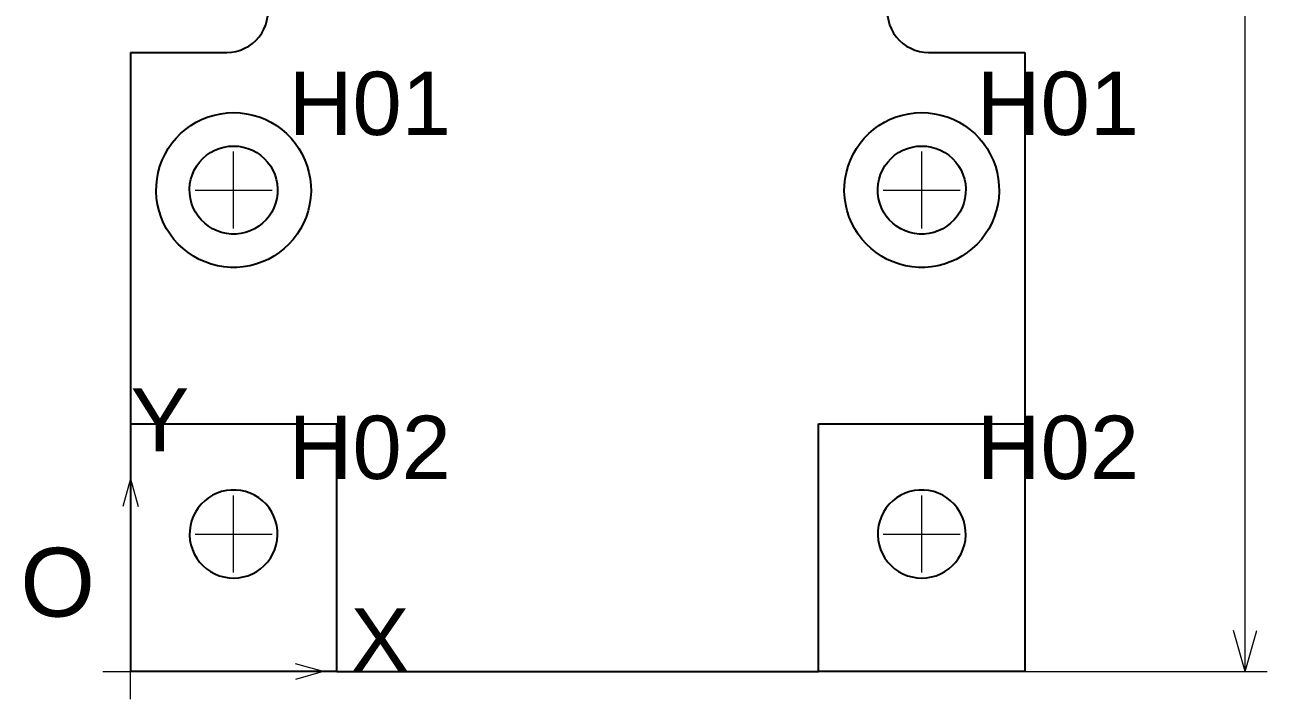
# Paper-space layout '01_三视图' of a CAD drawing. Header units: millimetres. Extents: x 8 to 451, y 8 to 289.
# Drawn here: x 140.92 to 186.05, y 66.62 to 91.13 of the extents above; entities that cross this region are included whole.
import ezdxf

# ---------------------------------------------------------------- set-up
doc = ezdxf.new("R2010")
doc.units = ezdxf.units.MM
doc.linetypes.add('WP_HIDDEN', pattern=[2.3, 1.5, -0.8])
for name, color, linetype, lineweight in [('ANNOTATIONS', 7, 'CONTINUOUS', 18), ('HIDDEN', 7, 'WP_HIDDEN', 13), ('VISIBLE', 7, 'CONTINUOUS', 25)]:
    doc.layers.add(name, color=color, linetype=linetype, lineweight=lineweight)
doc.styles.add('CJK', font='Arial Unicode.ttf')

psp = doc.layouts.new('01_三视图')

# ---------------------------------------------------------------- linework, layer by layer
at = {"layer": 'ANNOTATIONS'}
for p, q in [((185.25, 67.625), (185.25, 116.375)), ((148.5, 83.725), (148.5, 86.525)), ((173.5, 83.725), (173.5, 86.525)), ((147.1, 85.125), (149.9, 85.125)), ((172.1, 85.125), (174.9, 85.125)), ((144.75, 74.625), (144.47, 73.625)), ((144.75, 67.625), (144.75, 74.625)), ((144.75, 74.625), (145.03, 73.625)), ((148.5, 71.225), (148.5, 74.025)), ((173.5, 71.225), (173.5, 74.025)), ((147.1, 72.625), (149.9, 72.625)), ((172.1, 72.625), (174.9, 72.625)), ((185.25, 67.625), (184.83, 69.125)), ((185.25, 67.625), (185.67, 69.125)), ((144.75, 66.625), (144.75, 68.625)), ((151.75, 67.625), (150.75, 67.905)), ((143.75, 67.625), (145.75, 67.625)), ((144.75, 67.625), (151.75, 67.625)), ((151.75, 67.625), (150.75, 67.345)), ((177.25, 67.625), (186.05, 67.625))]:
    psp.add_line(p, q, dxfattribs=at)
at = {"layer": 'HIDDEN'}
for points in [[(144.75, 90.125), (144.75, 67.625)], [(177.25, 90.125), (177.25, 67.625)], [(177.25, 67.625), (144.75, 67.625)]]:
    psp.add_lwpolyline(points, dxfattribs=at)
at = {"layer": 'VISIBLE'}
for points in [[(148.25, 90.125), (148.418, 90.134), (148.584, 90.163), (148.745, 90.209), (148.901, 90.274), (149.048, 90.355), (149.185, 90.452), (149.311, 90.564), (149.423, 90.69), (149.52, 90.827), (149.601, 90.974), (149.666, 91.13), (149.712, 91.291), (149.741, 91.457), (149.75, 91.625)], [(172.25, 91.625), (172.259, 91.457), (172.288, 91.291), (172.334, 91.13), (172.399, 90.974), (172.48, 90.827), (172.577, 90.69), (172.689, 90.564), (172.815, 90.452), (172.952, 90.355), (173.099, 90.274), (173.255, 90.209), (173.416, 90.163), (173.582, 90.134), (173.75, 90.125)], [(144.75, 90.125), (148.25, 90.125)], [(144.75, 90.125), (144.75, 76.625)], [(173.75, 90.125), (177.25, 90.125)], [(177.25, 90.125), (177.25, 76.625)], [(148.5, 87.938), (148.735, 87.928), (148.969, 87.898), (149.199, 87.849), (149.425, 87.781), (149.644, 87.694), (149.855, 87.59), (150.056, 87.468), (150.247, 87.329), (150.425, 87.175), (150.59, 87.007), (150.74, 86.825), (150.875, 86.632), (150.992, 86.428), (151.093, 86.215), (151.175, 85.994), (151.238, 85.767), (151.282, 85.536), (151.307, 85.302), (151.312, 85.066), (151.297, 84.831), (151.263, 84.598), (151.209, 84.369), (151.136, 84.145), (151.045, 83.927), (150.936, 83.719), (150.809, 83.52), (150.667, 83.332), (150.509, 83.157), (150.338, 82.996), (150.153, 82.85), (149.957, 82.719), (149.751, 82.606), (149.535, 82.51), (149.313, 82.433), (149.085, 82.374), (148.852, 82.335), (148.618, 82.315), (148.382, 82.315), (148.148, 82.335), (147.915, 82.374), (147.687, 82.433), (147.465, 82.51), (147.249, 82.606), (147.043, 82.719), (146.847, 82.85), (146.662, 82.996), (146.491, 83.157), (146.333, 83.332), (146.191, 83.52), (146.064, 83.719), (145.955, 83.927), (145.864, 84.145), (145.791, 84.369), (145.737, 84.598), (145.703, 84.831), (145.688, 85.066), (145.693, 85.302), (145.718, 85.536), (145.762, 85.767), (145.825, 85.994), (145.907, 86.215), (146.008, 86.428), (146.125, 86.632), (146.26, 86.825), (146.41, 87.007), (146.575, 87.175), (146.753, 87.329), (146.944, 87.468), (147.145, 87.59), (147.356, 87.694), (147.575, 87.781), (147.801, 87.849), (148.031, 87.898), (148.265, 87.928), (148.5, 87.938)], [(173.5, 87.938), (173.735, 87.928), (173.969, 87.898), (174.199, 87.849), (174.425, 87.781), (174.644, 87.694), (174.855, 87.59), (175.056, 87.468), (175.247, 87.329), (175.425, 87.175), (175.59, 87.007), (175.74, 86.825), (175.875, 86.632), (175.992, 86.428), (176.093, 86.215), (176.175, 85.994), (176.238, 85.767), (176.282, 85.536), (176.307, 85.302), (176.312, 85.066), (176.297, 84.831), (176.263, 84.598), (176.209, 84.369), (176.136, 84.145), (176.045, 83.927), (175.936, 83.719), (175.809, 83.52), (175.667, 83.332), (175.509, 83.157), (175.338, 82.996), (175.153, 82.85), (174.957, 82.719), (174.751, 82.606), (174.535, 82.51), (174.313, 82.433), (174.085, 82.374), (173.852, 82.335), (173.618, 82.315), (173.382, 82.315), (173.148, 82.335), (172.915, 82.374), (172.687, 82.433), (172.465, 82.51), (172.249, 82.606), (172.043, 82.719), (171.847, 82.85), (171.662, 82.996), (171.491, 83.157), (171.333, 83.332), (171.191, 83.52), (171.064, 83.719), (170.955, 83.927), (170.864, 84.145), (170.791, 84.369), (170.737, 84.598), (170.703, 84.831), (170.688, 85.066), (170.693, 85.302), (170.718, 85.536), (170.762, 85.767), (170.825, 85.994), (170.907, 86.215), (171.008, 86.428), (171.125, 86.632), (171.26, 86.825), (171.41, 87.007), (171.575, 87.175), (171.753, 87.329), (171.944, 87.468), (172.145, 87.59), (172.356, 87.694), (172.575, 87.781), (172.801, 87.849), (173.031, 87.898), (173.265, 87.928), (173.5, 87.938)], [(148.5, 86.725), (148.676, 86.715), (148.85, 86.686), (149.02, 86.638), (149.183, 86.572), (149.338, 86.488), (149.483, 86.388), (149.616, 86.272), (149.735, 86.142), (149.839, 86), (149.928, 85.847), (149.998, 85.686), (150.051, 85.518), (150.085, 85.345), (150.099, 85.169), (150.095, 84.993), (150.07, 84.818), (150.027, 84.647), (149.965, 84.482), (149.886, 84.325), (149.789, 84.177), (149.677, 84.041), (149.551, 83.918), (149.412, 83.81), (149.262, 83.718), (149.102, 83.643), (148.935, 83.585), (148.763, 83.547), (148.588, 83.527), (148.412, 83.527), (148.237, 83.547), (148.065, 83.585), (147.898, 83.643), (147.738, 83.718), (147.588, 83.81), (147.449, 83.918), (147.323, 84.041), (147.211, 84.177), (147.114, 84.325), (147.035, 84.482), (146.973, 84.647), (146.93, 84.818), (146.905, 84.993), (146.901, 85.169), (146.915, 85.345), (146.949, 85.518), (147.002, 85.686), (147.072, 85.847), (147.161, 86), (147.265, 86.142), (147.384, 86.272), (147.517, 86.388), (147.662, 86.488), (147.817, 86.572), (147.98, 86.638), (148.15, 86.686), (148.324, 86.715), (148.5, 86.725)], [(173.5, 86.725), (173.676, 86.715), (173.85, 86.686), (174.02, 86.638), (174.183, 86.572), (174.338, 86.488), (174.483, 86.388), (174.616, 86.272), (174.735, 86.142), (174.839, 86), (174.928, 85.847), (174.998, 85.686), (175.051, 85.518), (175.085, 85.345), (175.099, 85.169), (175.095, 84.993), (175.07, 84.818), (175.027, 84.647), (174.965, 84.482), (174.886, 84.325), (174.789, 84.177), (174.677, 84.041), (174.551, 83.918), (174.412, 83.81), (174.262, 83.718), (174.102, 83.643), (173.935, 83.585), (173.763, 83.547), (173.588, 83.527), (173.412, 83.527), (173.237, 83.547), (173.065, 83.585), (172.898, 83.643), (172.738, 83.718), (172.588, 83.81), (172.449, 83.918), (172.323, 84.041), (172.211, 84.177), (172.114, 84.325), (172.035, 84.482), (171.973, 84.647), (171.93, 84.818), (171.905, 84.993), (171.901, 85.169), (171.915, 85.345), (171.949, 85.518), (172.002, 85.686), (172.072, 85.847), (172.161, 86), (172.265, 86.142), (172.384, 86.272), (172.517, 86.388), (172.662, 86.488), (172.817, 86.572), (172.98, 86.638), (173.15, 86.686), (173.324, 86.715), (173.5, 86.725)], [(144.75, 76.625), (152.255, 76.625)], [(144.75, 76.625), (144.75, 67.625)], [(152.255, 67.625), (152.255, 76.625)], [(169.75, 67.625), (169.75, 76.625)], [(169.75, 76.625), (177.25, 76.625)], [(177.25, 76.625), (177.25, 67.625)], [(148.5, 71.025), (148.676, 71.035), (148.85, 71.064), (149.02, 71.112), (149.183, 71.178), (149.338, 71.262), (149.483, 71.362), (149.616, 71.478), (149.735, 71.608), (149.839, 71.75), (149.928, 71.903), (149.998, 72.064), (150.051, 72.232), (150.085, 72.405), (150.099, 72.581), (150.095, 72.757), (150.07, 72.932), (150.027, 73.103), (149.965, 73.268), (149.886, 73.425), (149.789, 73.573), (149.677, 73.709), (149.551, 73.832), (149.412, 73.94), (149.262, 74.032), (149.102, 74.107), (148.935, 74.165), (148.763, 74.203), (148.588, 74.223), (148.412, 74.223), (148.237, 74.203), (148.065, 74.165), (147.898, 74.107), (147.738, 74.032), (147.588, 73.94), (147.449, 73.832), (147.323, 73.709), (147.211, 73.573), (147.114, 73.425), (147.035, 73.268), (146.973, 73.103), (146.93, 72.932), (146.905, 72.757), (146.901, 72.581), (146.915, 72.405), (146.949, 72.232), (147.002, 72.064), (147.072, 71.903), (147.161, 71.75), (147.265, 71.608), (147.384, 71.478), (147.517, 71.362), (147.662, 71.262), (147.817, 71.178), (147.98, 71.112), (148.15, 71.064), (148.324, 71.035), (148.5, 71.025)], [(173.5, 71.025), (173.676, 71.035), (173.85, 71.064), (174.02, 71.112), (174.183, 71.178), (174.338, 71.262), (174.483, 71.362), (174.616, 71.478), (174.735, 71.608), (174.839, 71.75), (174.928, 71.903), (174.998, 72.064), (175.051, 72.232), (175.085, 72.405), (175.099, 72.581), (175.095, 72.757), (175.07, 72.932), (175.027, 73.103), (174.965, 73.268), (174.886, 73.425), (174.789, 73.573), (174.677, 73.709), (174.551, 73.832), (174.412, 73.94), (174.262, 74.032), (174.102, 74.107), (173.935, 74.165), (173.763, 74.203), (173.588, 74.223), (173.412, 74.223), (173.237, 74.203), (173.065, 74.165), (172.898, 74.107), (172.738, 74.032), (172.588, 73.94), (172.449, 73.832), (172.323, 73.709), (172.211, 73.573), (172.114, 73.425), (172.035, 73.268), (171.973, 73.103), (171.93, 72.932), (171.905, 72.757), (171.901, 72.581), (171.915, 72.405), (171.949, 72.232), (172.002, 72.064), (172.072, 71.903), (172.161, 71.75), (172.265, 71.608), (172.384, 71.478), (172.517, 71.362), (172.662, 71.262), (172.817, 71.178), (172.98, 71.112), (173.15, 71.064), (173.324, 71.035), (173.5, 71.025)], [(152.255, 67.625), (144.75, 67.625)], [(152.255, 67.625), (169.75, 67.625)], [(177.25, 67.625), (169.75, 67.625)]]:
    psp.add_lwpolyline(points, dxfattribs=at)

# ---------------------------------------------------------------- texts
at = {"layer": 'ANNOTATIONS', "style": 'CJK'}
for s, height, p in [('H01', 2.3, (150.5, 87.125)), ('H01', 2.3, (175.5, 87.125)), ('Y', 2.3, (144.75, 75.625)), ('H02', 2.3, (150.5, 74.625)), ('H02', 2.3, (175.5, 74.625)), ('O', 2.5, (140.75, 69.625)), ('X', 2.3, (152.75, 67.625))]:
    psp.add_text(s, height=height, dxfattribs=at).set_placement(p)

doc.saveas('drawing.dxf')
